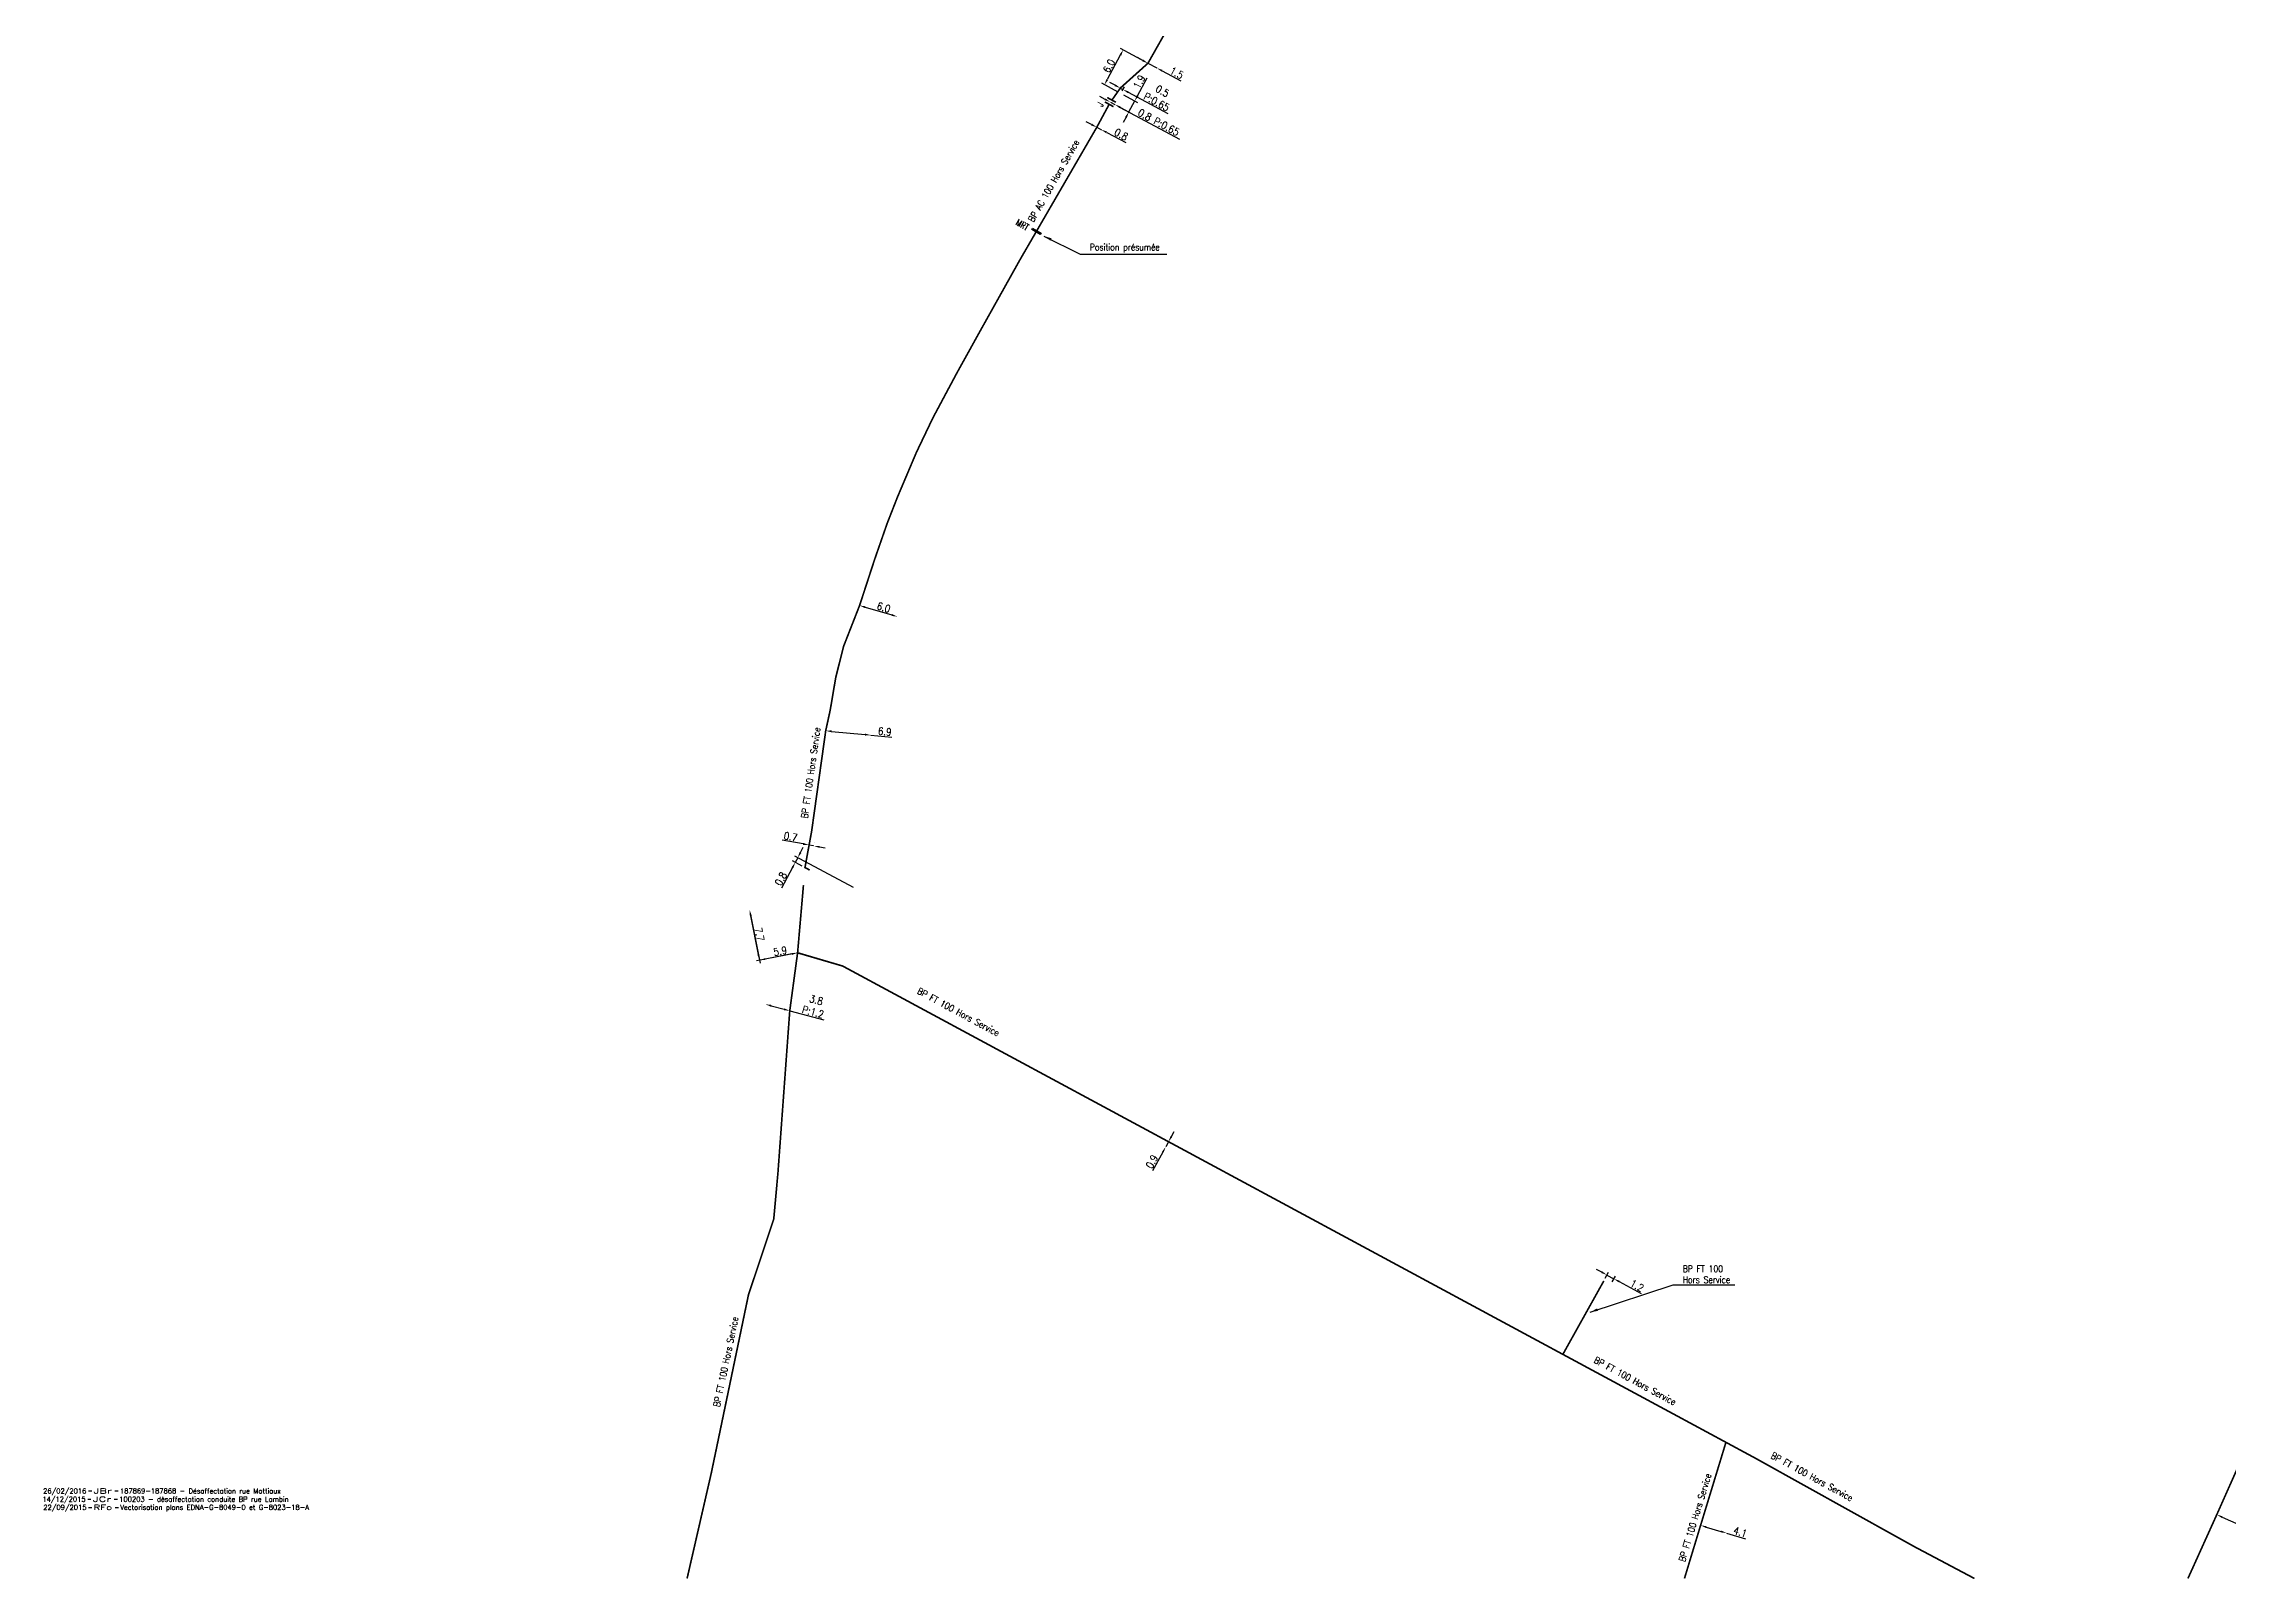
# Model space of a CAD drawing. Header units: millimetres. Extents: x 185000 to 186000, y 127000 to 128000.
# Drawn here: x 185010.9 to 185342.6, y 126999.9 to 127233 of the extents above; entities that cross this region are included whole.
import ezdxf
from ezdxf.enums import TextEntityAlignment as Align

# ---------------------------------------------------------------- set-up
doc = ezdxf.new("R2010")
doc.units = ezdxf.units.MM
doc.header["$PDMODE"] = 34
doc.layers.get('0').update_dxf_attribs({"linetype": 'CONTINUOUS'})
doc.layers.get('DEFPOINTS').update_dxf_attribs({"linetype": 'CONTINUOUS'})
doc.layers.add('L_908', color=5, linetype='CONTINUOUS')
doc.layers.add('L_910', color=7, linetype='CONTINUOUS', plot=False)
doc.styles.get("Standard").update_dxf_attribs({"font": 'romans.shx', "width": 0.85})
doc.linetypes.add('BP_HS', pattern='A,2,-1,["G",Standard,S=0.85,R=0,X=-0.27,Y=-0.4],-1', length=4)
doc.dimstyles.get("Standard").update_dxf_attribs({"dimtxt": 1.5, "dimasz": 1.2, "dimexe": 0.625, "dimexo": 0.625, "dimgap": 0.25, "dimtad": 1, "dimdec": 1, "dimzin": 0, "dimdsep": 46, "dimtxsty": 'Standard', "dimcen": -0.5, "dimadec": 0, "dimazin": 0, "dimtfac": 1, "dimtdec": 1, "dimtmove": 0, "dimatfit": 3, "dimfxl": 0, "dimtolj": 1, "dimtzin": 0, "dimarcsym": 0})

# ---------------------------------------------------------------- blocks, each defined once
blk = doc.blocks.new('*D5')
at = {"layer": 'DEFPOINTS', "color": 0, "linetype": 'Continuous', "transparency": 16777216}
for p in [(185127.12, 127111.35), (185127.8, 127111.23), (185127.8, 127111.23)]:
    blk.add_point(p, dxfattribs=at)
at = {"layer": 'L_908', "color": 0, "linetype": 'Continuous', "lineweight": -2, "transparency": 16777216}
for p, q in [((185126.23, 127111.52), (185123.01, 127112.11)), ((185127.8, 127111.23), (185127.12, 127111.35)), ((185127.2, 127111.81), (185127.2, 127111.81)), ((185127.89, 127111.69), (185127.89, 127111.69)), ((185128.69, 127111.06), (185129.57, 127110.9))]:
    blk.add_line(p, q, dxfattribs=at)
at = {"layer": 'L_908', "color": 0, "linetype": 'Continuous', "transparency": 16777216}
for points in [[(185126.26, 127111.66), (185126.2, 127111.37), (185127.12, 127111.35)], [(185128.72, 127111.21), (185128.66, 127110.92), (185127.8, 127111.23)]]:
    blk.add_solid(points, dxfattribs=at)
at = {"layer": 'L_908', "color": 0, "linetype": 'Continuous', "transparency": 16777216, "insert": (185124.31, 127112.63), "char_height": 1.125, "attachment_point": 5, "rotation": 349.6248}
blk.add_mtext('\\A1;0.7', dxfattribs=at)
blk = doc.blocks.new('*D8')
at = {"layer": 'DEFPOINTS', "color": 0, "linetype": 'Continuous', "transparency": 16777216}
for p in [(185125.39, 127109.42), (185126.49, 127107.93), (185134.29, 127104.7)]:
    blk.add_point(p, dxfattribs=at)
at = {"layer": 'L_908', "color": 0, "linetype": 'Continuous', "lineweight": -2, "transparency": 16777216}
for p, q in [((185133.87, 127104.92), (185124.97, 127109.64)), ((185125.39, 127109.42), (185125.01, 127108.71)), ((185125.81, 127110.22), (185126.23, 127111.01)), ((185124.59, 127107.92), (185122.94, 127104.81)), ((185126.08, 127108.15), (185124.6, 127108.93))]:
    blk.add_line(p, q, dxfattribs=at)
at = {"layer": 'L_908', "color": 0, "linetype": 'Continuous', "transparency": 16777216}
for points in [[(185125.68, 127110.29), (185125.94, 127110.15), (185125.39, 127109.42)], [(185124.46, 127107.99), (185124.72, 127107.85), (185125.01, 127108.71)]]:
    blk.add_solid(points, dxfattribs=at)
at = {"layer": 'L_908', "color": 0, "linetype": 'Continuous', "transparency": 16777216, "insert": (185122.84, 127106.21), "char_height": 1.125, "attachment_point": 5, "rotation": 62.058}
blk.add_mtext('\\A1;0.8', dxfattribs=at)
blk = doc.blocks.new('*D16')
at = {"layer": 'DEFPOINTS', "color": 0, "linetype": 'Continuous', "transparency": 16777216}
for p in [(185170.8, 127220.32), (185171.5, 127219.95), (185171.5, 127219.95)]:
    blk.add_point(p, dxfattribs=at)
at = {"layer": 'L_908', "color": 0, "linetype": 'Continuous', "lineweight": -2, "transparency": 16777216}
for p, q in [((185170, 127220.74), (185169.2, 127221.15)), ((185170.8, 127220.32), (185171.5, 127219.95)), ((185172.3, 127219.53), (185175.21, 127218.02))]:
    blk.add_line(p, q, dxfattribs=at)
at = {"layer": 'L_908', "color": 0, "linetype": 'Continuous', "transparency": 16777216}
for points in [[(185170.07, 127220.87), (185169.93, 127220.61), (185170.8, 127220.32)], [(185172.37, 127219.67), (185172.23, 127219.4), (185171.5, 127219.95)]]:
    blk.add_solid(points, dxfattribs=at)
at = {"layer": 'L_908', "color": 0, "linetype": 'Continuous', "transparency": 16777216, "insert": (185174.5, 127219.23), "char_height": 1.125, "attachment_point": 5, "rotation": 332.4314}
blk.add_mtext('\\A1;0.8', dxfattribs=at)
blk = doc.blocks.new('*D17')
at = {"layer": 'DEFPOINTS', "color": 0, "linetype": 'Continuous', "transparency": 16777216}
for p in [(185174.37, 127226.27), (185174.44, 127225.44), (185174.77, 127226.06)]:
    blk.add_point(p, dxfattribs=at)
at = {"layer": 'L_908', "color": 0, "linetype": 'Continuous', "lineweight": -2, "transparency": 16777216}
for p, q in [((185173.58, 127226.69), (185172.79, 127227.12)), ((185174.37, 127226.27), (185174.77, 127226.06)), ((185174.66, 127225.86), (185174.99, 127226.47)), ((185175.56, 127225.63), (185181.59, 127222.41))]:
    blk.add_line(p, q, dxfattribs=at)
at = {"layer": 'L_908', "color": 0, "linetype": 'Continuous', "transparency": 16777216}
for points in [[(185173.65, 127226.83), (185173.51, 127226.56), (185174.37, 127226.27)], [(185175.63, 127225.76), (185175.49, 127225.5), (185174.77, 127226.06)]]:
    blk.add_solid(points, dxfattribs=at)
at = {"layer": 'L_908', "color": 0, "linetype": 'Continuous', "transparency": 16777216, "insert": (185180.33, 127224.99), "char_height": 1.125, "attachment_point": 5, "rotation": 331.8559}
blk.add_mtext('\\A1;0.5\\PP:0.65', dxfattribs=at)
blk = doc.blocks.new('*D18')
at = {"layer": 'DEFPOINTS', "color": 0, "linetype": 'Continuous', "transparency": 16777216}
for p in [(185178.57, 127230.04), (185171.97, 127226.77), (185174.44, 127225.44)]:
    blk.add_point(p, dxfattribs=at)
at = {"layer": 'L_908', "color": 0, "linetype": 'Continuous', "lineweight": -2, "transparency": 16777216}
for p, q in [((185178.16, 127230.26), (185174.38, 127232.28)), ((185174.37, 127231.26), (185172.39, 127227.56)), ((185174.03, 127225.67), (185171.55, 127226.99))]:
    blk.add_line(p, q, dxfattribs=at)
at = {"layer": 'L_908', "color": 0, "linetype": 'Continuous', "transparency": 16777216}
for points in [[(185174.24, 127231.34), (185174.51, 127231.19), (185174.8, 127232.06)], [(185172.26, 127227.63), (185172.52, 127227.49), (185171.97, 127226.77)]]:
    blk.add_solid(points, dxfattribs=at)
at = {"layer": 'L_908', "color": 0, "linetype": 'Continuous', "transparency": 16777216, "insert": (185172.65, 127229.63), "char_height": 1.125, "attachment_point": 5, "rotation": 61.8559}
blk.add_mtext('\\A1;6.0', dxfattribs=at)
blk = doc.blocks.new('*D19')
at = {"layer": 'DEFPOINTS', "color": 0, "linetype": 'Continuous', "transparency": 16777216}
for p in [(185178.57, 127230.04), (185179.92, 127229.32), (185179.92, 127229.32)]:
    blk.add_point(p, dxfattribs=at)
at = {"layer": 'L_908', "color": 0, "linetype": 'Continuous', "lineweight": -2, "transparency": 16777216}
for p, q in [((185177.78, 127230.46), (185176.99, 127230.89)), ((185178.57, 127230.04), (185179.92, 127229.32)), ((185180.72, 127228.89), (185183.56, 127227.37))]:
    blk.add_line(p, q, dxfattribs=at)
at = {"layer": 'L_908', "color": 0, "linetype": 'Continuous', "transparency": 16777216}
for points in [[(185177.85, 127230.6), (185177.71, 127230.33), (185178.57, 127230.04)], [(185180.79, 127229.02), (185180.65, 127228.76), (185179.92, 127229.32)]]:
    blk.add_solid(points, dxfattribs=at)
at = {"layer": 'L_908', "color": 0, "linetype": 'Continuous', "transparency": 16777216, "insert": (185182.92, 127228.56), "char_height": 1.125, "attachment_point": 5, "rotation": 331.8559}
blk.add_mtext('\\A1;1.5', dxfattribs=at)
blk = doc.blocks.new('*D36')
at = {"layer": 'DEFPOINTS', "color": 0, "linetype": 'Continuous', "transparency": 16777216}
for p in [(185134.78, 127147.71), (185140.54, 127146.02), (185140.54, 127146.02)]:
    blk.add_point(p, dxfattribs=at)
at = {"layer": 'L_908', "color": 0, "linetype": 'Continuous', "lineweight": -2, "transparency": 16777216}
blk.add_line((185135.65, 127147.46), (185139.68, 127146.28), dxfattribs=at)
at = {"layer": 'L_908', "color": 0, "linetype": 'Continuous', "transparency": 16777216}
for points in [[(185135.69, 127147.6), (185135.61, 127147.32), (185134.78, 127147.71)], [(185139.72, 127146.42), (185139.64, 127146.13), (185140.54, 127146.02)]]:
    blk.add_solid(points, dxfattribs=at)
at = {"layer": 'L_908', "color": 0, "linetype": 'Continuous', "transparency": 16777216, "insert": (185138.44, 127147.42), "char_height": 1.125, "attachment_point": 5, "rotation": 343.6453}
blk.add_mtext('\\A1;6.0', dxfattribs=at)
blk = doc.blocks.new('*D37')
at = {"layer": 'DEFPOINTS', "color": 0, "linetype": 'Continuous', "transparency": 16777216}
for p in [(185129.64, 127128.7), (185136.51, 127128.03), (185136.51, 127128.03)]:
    blk.add_point(p, dxfattribs=at)
at = {"layer": 'L_908', "color": 0, "linetype": 'Continuous', "lineweight": -2, "transparency": 16777216}
for p, q in [((185129.59, 127128.23), (185129.59, 127128.23)), ((185130.53, 127128.61), (185135.61, 127128.12)), ((185136.46, 127127.57), (185136.46, 127127.57)), ((185136.51, 127128.03), (185139.68, 127127.73))]:
    blk.add_line(p, q, dxfattribs=at)
at = {"layer": 'L_908', "color": 0, "linetype": 'Continuous', "transparency": 16777216}
for points in [[(185130.55, 127128.76), (185130.52, 127128.46), (185129.64, 127128.7)], [(185135.62, 127128.27), (185135.6, 127127.97), (185136.51, 127128.03)]]:
    blk.add_solid(points, dxfattribs=at)
at = {"layer": 'L_908', "color": 0, "linetype": 'Continuous', "transparency": 16777216, "insert": (185138.61, 127128.58), "char_height": 1.125, "attachment_point": 5, "rotation": 354.4671}
blk.add_mtext('\\A1;6.9', dxfattribs=at)
blk = doc.blocks.new('*D290')
at = {"layer": 'DEFPOINTS', "color": 0, "linetype": 'Continuous', "ltscale": 0.5, "transparency": 16777216}
for p in [(185118.1, 127101.47), (185118.1, 127101.47), (185125.37, 127094.99)]:
    blk.add_point(p, dxfattribs=at)
at = {"layer": 'L_908', "color": 0, "linetype": 'Continuous', "lineweight": -2, "ltscale": 0.5, "transparency": 16777216}
for p, q in [((185119.41, 127094.75), (185118.27, 127100.59)), ((185124.91, 127094.9), (185119.12, 127093.77))]:
    blk.add_line(p, q, dxfattribs=at)
at = {"layer": 'L_908', "color": 0, "linetype": 'Continuous', "ltscale": 0.5, "transparency": 16777216}
for points in [[(185118.42, 127100.62), (185118.12, 127100.56), (185118.1, 127101.47)], [(185119.56, 127094.78), (185119.26, 127094.72), (185119.58, 127093.86)]]:
    blk.add_solid(points, dxfattribs=at)
at = {"layer": 'L_908', "color": 0, "linetype": 'Continuous', "ltscale": 0.5, "transparency": 16777216, "insert": (185119.57, 127097.81), "char_height": 1.125, "attachment_point": 5, "rotation": 281.0368}
blk.add_mtext('\\A1;7.7', dxfattribs=at)
blk = doc.blocks.new('*D291')
at = {"layer": 'DEFPOINTS', "color": 0, "linetype": 'Continuous', "ltscale": 0.5, "transparency": 16777216}
for p in [(185118.1, 127101.47), (185119.58, 127093.86), (185125.37, 127094.99)]:
    blk.add_point(p, dxfattribs=at)
at = {"layer": 'L_908', "color": 0, "linetype": 'Continuous', "lineweight": -2, "ltscale": 0.5, "transparency": 16777216}
for p, q in [((185118.19, 127101.01), (185119.67, 127093.4)), ((185124.49, 127094.82), (185120.46, 127094.04))]:
    blk.add_line(p, q, dxfattribs=at)
at = {"layer": 'L_908', "color": 0, "linetype": 'Continuous', "ltscale": 0.5, "transparency": 16777216}
for points in [[(185120.44, 127094.18), (185120.49, 127093.89), (185119.58, 127093.86)], [(185124.46, 127094.97), (185124.52, 127094.67), (185125.37, 127094.99)]]:
    blk.add_solid(points, dxfattribs=at)
at = {"layer": 'L_908', "color": 0, "linetype": 'Continuous', "ltscale": 0.5, "transparency": 16777216, "insert": (185122.73, 127095.24), "char_height": 1.125, "attachment_point": 5, "rotation": 11.0368}
blk.add_mtext('\\A1;5.9', dxfattribs=at)
blk = doc.blocks.new('*D292')
at = {"layer": 'DEFPOINTS', "color": 0, "linetype": 'Continuous', "ltscale": 0.5, "transparency": 16777216}
for p in [(185120.51, 127087.17), (185120.51, 127087.17), (185124.18, 127086.18)]:
    blk.add_point(p, dxfattribs=at)
at = {"layer": 'L_908', "color": 0, "linetype": 'Continuous', "lineweight": -2, "ltscale": 0.5, "transparency": 16777216}
for p, q in [((185121.38, 127086.93), (185123.31, 127086.42)), ((185124.18, 127086.18), (185129.33, 127084.8))]:
    blk.add_line(p, q, dxfattribs=at)
at = {"layer": 'L_908', "color": 0, "linetype": 'Continuous', "ltscale": 0.5, "transparency": 16777216}
for points in [[(185121.42, 127087.08), (185121.34, 127086.79), (185120.51, 127087.17)], [(185123.35, 127086.56), (185123.28, 127086.27), (185124.18, 127086.18)]]:
    blk.add_solid(points, dxfattribs=at)
at = {"layer": 'L_908', "color": 0, "linetype": 'Continuous', "ltscale": 0.5, "transparency": 16777216, "insert": (185127.96, 127086.92), "char_height": 1.125, "attachment_point": 5, "rotation": 344.9633}
blk.add_mtext('\\A1;3.8\\PP:1.2', dxfattribs=at)
blk = doc.blocks.new('*D293')
at = {"layer": 'DEFPOINTS', "color": 0, "linetype": 'Continuous', "ltscale": 0.5, "transparency": 16777216}
for p in [(185174.44, 127225.44), (185173.55, 127223.77), (185176.56, 127224.31)]:
    blk.add_point(p, dxfattribs=at)
at = {"layer": 'L_908', "color": 0, "linetype": 'Continuous', "lineweight": -2, "ltscale": 0.5, "transparency": 16777216}
for p, q in [((185174.86, 127225.22), (185176.97, 127224.09)), ((185176.98, 127225.11), (185178.44, 127227.84)), ((185173.96, 127223.55), (185176.08, 127222.42)), ((185175.24, 127221.84), (185174.81, 127221.05)), ((185175.66, 127222.64), (185176.56, 127224.31))]:
    blk.add_line(p, q, dxfattribs=at)
at = {"layer": 'L_908', "color": 0, "linetype": 'Continuous', "ltscale": 0.5, "transparency": 16777216}
for points in [[(185176.85, 127225.18), (185177.12, 127225.03), (185176.56, 127224.31)], [(185175.11, 127221.91), (185175.37, 127221.77), (185175.66, 127222.64)]]:
    blk.add_solid(points, dxfattribs=at)
at = {"layer": 'L_908', "color": 0, "linetype": 'Continuous', "ltscale": 0.5, "transparency": 16777216, "insert": (185177.26, 127227.22), "char_height": 1.125, "attachment_point": 5, "rotation": 61.8559}
blk.add_mtext('\\A1;1.9', dxfattribs=at)
blk = doc.blocks.new('*D294')
at = {"layer": 'DEFPOINTS', "color": 0, "linetype": 'Continuous', "ltscale": 0.5, "transparency": 16777216}
for p in [(185172.86, 127224.14), (185173.55, 127223.77), (185173.55, 127223.77)]:
    blk.add_point(p, dxfattribs=at)
at = {"layer": 'L_908', "color": 0, "linetype": 'Continuous', "lineweight": -2, "ltscale": 0.5, "transparency": 16777216}
for p, q in [((185172.06, 127224.56), (185171.27, 127224.99)), ((185172.86, 127224.14), (185173.55, 127223.77)), ((185174.34, 127223.34), (185183.34, 127218.53))]:
    blk.add_line(p, q, dxfattribs=at)
at = {"layer": 'L_908', "color": 0, "linetype": 'Continuous', "ltscale": 0.5, "transparency": 16777216}
for points in [[(185172.14, 127224.69), (185171.99, 127224.43), (185172.86, 127224.14)], [(185174.41, 127223.48), (185174.27, 127223.21), (185173.55, 127223.77)]]:
    blk.add_solid(points, dxfattribs=at)
at = {"layer": 'L_908', "color": 0, "linetype": 'Continuous', "ltscale": 0.5, "transparency": 16777216, "insert": (185180.2, 127221.06), "char_height": 1.125, "attachment_point": 5, "rotation": 331.8559}
blk.add_mtext('\\A1;0.8 P:0.65', dxfattribs=at)
blk = doc.blocks.new('L_340_17')
at = {"linetype": 'Continuous'}
blk.add_hatch(color=0, dxfattribs=at).paths.add_polyline_path([(0.125, 0.75), (-0.125, 0.75), (-0.125, -0.75), (0.125, -0.75)])
at = {"color": 0, "linetype": 'Continuous'}
blk.add_lwpolyline([(-0.125, 0.75), (0.125, 0.75), (0.125, -0.75), (-0.125, -0.75)], close=True, dxfattribs=at)
at = {"color": 0, "linetype": 'Continuous', "width": 0.75}
for tag, height, flags, p in [('MRT', 1, 8, (0, 2.5)), ('DEF_LEG', 1.2, 3, (0, -5)), ('DEF_COUP', 1.2, 3, (0, -7.5)), ('DEF_TYPE', 1.2, 3, (0, -10))]:
    blk.add_attdef(tag, text='', height=height, dxfattribs=dict(at, flags=flags)).set_placement(p, align=Align.MIDDLE)
blk = doc.blocks.new('P_310_01')
at = {"color": 0, "linetype": 'Continuous', "const_width": 0.25, "flags": 128}
for points in [[(-0.38, 0.75), (-0.38, -0.75)], [(0.38, 0.75), (0.38, -0.75)]]:
    blk.add_lwpolyline(points, dxfattribs=at)
at = {"color": 0, "linetype": 'Continuous', "width": 0.75}
blk.add_attdef('NUM', text='', height=2, dxfattribs=at).set_placement((3.19, 2.11), align=Align.MIDDLE)
at = {"color": 0, "linetype": 'Continuous', "width": 0.75, "flags": 3}
for tag, p in [('DEF_LEG', (0, -10)), ('DEF_COUP', (0, -12.5)), ('DEF_TYPE', (0, -15))]:
    blk.add_attdef(tag, text='', height=1.2, dxfattribs=at).set_placement(p, align=Align.MIDDLE)
blk = doc.blocks.new('GIS_MODF')
at = {"color": 0, "linetype": 'Continuous', "flags": 128}
for points in [[(-2.26, -0.01), (-1.76, -0.01)], [(1.76, -0.01), (2.26, -0.01)]]:
    blk.add_lwpolyline(points, dxfattribs=at)
at = {"color": 0, "linetype": 'Continuous'}
blk.add_attdef('DATE', text='', height=0.75, dxfattribs=at).set_placement((-2.58, -0.39), align=Align.RIGHT)
at = {"color": 0, "linetype": 'Continuous', "width": 3.590909}
blk.add_attdef('USER', text='', height=0.75, dxfattribs=at).set_placement((-1.52, -0.39), (1.31, -0.39), align=Align.FIT)
at = {"color": 0, "linetype": 'Continuous'}
blk.add_attdef('DESC', (2.53, -0.39), '', height=0.75, dxfattribs=at)
blk = doc.blocks.new('*D302')
at = {"layer": 'DEFPOINTS', "color": 0, "linetype": 'Continuous', "ltscale": 0.5, "transparency": 16777216}
for p in [(185181.69, 127066.31), (185181.26, 127065.52), (185181.26, 127065.52)]:
    blk.add_point(p, dxfattribs=at)
at = {"layer": 'L_908', "color": 0, "linetype": 'Continuous', "lineweight": -2, "ltscale": 0.5, "transparency": 16777216}
for p, q in [((185181.69, 127066.31), (185181.26, 127065.52)), ((185182.12, 127067.1), (185182.56, 127067.88)), ((185180.82, 127064.73), (185179.26, 127061.9))]:
    blk.add_line(p, q, dxfattribs=at)
at = {"layer": 'L_908', "color": 0, "linetype": 'Continuous', "ltscale": 0.5, "transparency": 16777216}
for points in [[(185181.99, 127067.17), (185182.26, 127067.02), (185181.69, 127066.31)], [(185180.69, 127064.8), (185180.95, 127064.66), (185181.26, 127065.52)]]:
    blk.add_solid(points, dxfattribs=at)
at = {"layer": 'L_908', "color": 0, "linetype": 'Continuous', "ltscale": 0.5, "transparency": 16777216, "insert": (185179.17, 127063.28), "char_height": 1.125, "attachment_point": 5, "rotation": 61.131}
blk.add_mtext('\\A1;0.9', dxfattribs=at)
blk = doc.blocks.new('*D303')
at = {"layer": 'DEFPOINTS', "color": 0, "linetype": 'Continuous', "ltscale": 0.5, "transparency": 16777216}
for p in [(185262.48, 127008.06), (185266.41, 127006.89), (185266.41, 127006.89)]:
    blk.add_point(p, dxfattribs=at)
at = {"layer": 'L_908', "color": 0, "linetype": 'Continuous', "lineweight": -2, "ltscale": 0.5, "transparency": 16777216}
for p, q in [((185263.34, 127007.8), (185265.55, 127007.14)), ((185266.41, 127006.89), (185269.29, 127006.03))]:
    blk.add_line(p, q, dxfattribs=at)
at = {"layer": 'L_908', "color": 0, "linetype": 'Continuous', "ltscale": 0.5, "transparency": 16777216}
for points in [[(185263.39, 127007.94), (185263.3, 127007.66), (185262.48, 127008.06)], [(185265.59, 127007.29), (185265.51, 127007), (185266.41, 127006.89)]]:
    blk.add_solid(points, dxfattribs=at)
at = {"layer": 'L_908', "color": 0, "linetype": 'Continuous', "ltscale": 0.5, "transparency": 16777216, "insert": (185268.5, 127007.05), "char_height": 1.125, "attachment_point": 5, "rotation": 343.415}
blk.add_mtext('\\A1;4.1', dxfattribs=at)
blk = doc.blocks.new('*D304')
at = {"layer": 'DEFPOINTS', "color": 0, "linetype": 'Continuous', "ltscale": 0.5, "transparency": 16777216}
for p in [(185247.79, 127045.18), (185248.84, 127044.61), (185249.32, 127045.5)]:
    blk.add_point(p, dxfattribs=at)
at = {"layer": 'L_908', "color": 0, "linetype": 'Continuous', "lineweight": -2, "ltscale": 0.5, "transparency": 16777216}
for p, q in [((185247.48, 127046.5), (185246.69, 127046.93)), ((185248.01, 127045.59), (185248.49, 127046.48)), ((185248.27, 127046.07), (185249.32, 127045.5)), ((185249.07, 127045.02), (185249.55, 127045.91)), ((185250.12, 127045.07), (185253.46, 127043.25))]:
    blk.add_line(p, q, dxfattribs=at)
at = {"layer": 'L_908', "color": 0, "linetype": 'Continuous', "ltscale": 0.5, "transparency": 16777216}
for points in [[(185247.55, 127046.63), (185247.41, 127046.37), (185248.27, 127046.07)], [(185250.19, 127045.2), (185250.04, 127044.94), (185249.32, 127045.5)]]:
    blk.add_solid(points, dxfattribs=at)
at = {"layer": 'L_908', "color": 0, "linetype": 'Continuous', "ltscale": 0.5, "transparency": 16777216, "insert": (185252.83, 127044.45), "char_height": 1.125, "attachment_point": 5, "rotation": 331.483}
blk.add_mtext('\\A1;1.2', dxfattribs=at)
blk = doc.blocks.new('*D305')
at = {"layer": 'DEFPOINTS', "color": 0, "linetype": 'Continuous', "ltscale": 0.5, "transparency": 16777216}
for p in [(185340.86, 127009.69), (185345.03, 127007.81), (185345.03, 127007.81)]:
    blk.add_point(p, dxfattribs=at)
at = {"layer": 'L_908', "color": 0, "linetype": 'Continuous', "lineweight": -2, "ltscale": 0.5, "transparency": 16777216}
for p, q in [((185341.68, 127009.32), (185344.21, 127008.18)), ((185345.03, 127007.81), (185353.5, 127003.99))]:
    blk.add_line(p, q, dxfattribs=at)
at = {"layer": 'L_908', "color": 0, "linetype": 'Continuous', "ltscale": 0.5, "transparency": 16777216}
for points in [[(185341.74, 127009.45), (185341.62, 127009.18), (185340.86, 127009.69)], [(185344.27, 127008.31), (185344.15, 127008.04), (185345.03, 127007.81)]]:
    blk.add_solid(points, dxfattribs=at)
at = {"layer": 'L_908', "color": 0, "linetype": 'Continuous', "ltscale": 0.5, "transparency": 16777216, "insert": (185349.99, 127006.4), "char_height": 1.125, "attachment_point": 5, "rotation": 335.7618}
blk.add_mtext('\\A1;4.6 P.:1.06', dxfattribs=at)

msp = doc.modelspace()

# ---------------------------------------------------------------- linework, layer by layer
at = {"layer": 'L_908', "linetype": 'BP_HS', "const_width": 0.25}
for points in [[(185173.09, 127224.43), (185174.37, 127226.27), (185178.57, 127230.04), (185182.19, 127236.44), (185188.23, 127247.11), (185195.01, 127257.93), (185200.29, 127267.15), (185201.93, 127269.86), (185204.93, 127274.71), (185206.63, 127277.46), (185207.45, 127278.81), (185211.59, 127285.7), (185215.98, 127293.1), (185224.08, 127306.1), (185230.19, 127316.49), (185236.54, 127326.65), (185242.33, 127336.45), (185241.79, 127337.8), (185243.08, 127340.24), (185244.58, 127342.85), (185246.13, 127344.77)], [(185127.21, 127107.55), (185127.21, 127107.55), (185127.21, 127107.55), (185126.49, 127107.93), (185126.64, 127108.77), (185127.5, 127113.43), (185129.64, 127128.7), (185130.33, 127131.87), (185131.16, 127136.77), (185132.35, 127141.51), (185134.78, 127147.71), (185134.78, 127147.71), (185135.62, 127150.28), (185137.07, 127154.72), (185138.96, 127160.15), (185140.54, 127164.19), (185143.41, 127170.96), (185145.93, 127176.23), (185149.52, 127182.95), (185153.15, 127189.5), (185159.16, 127200.25), (185170.8, 127220.32), (185172.68, 127223.81)]]:
    msp.add_lwpolyline(points, dxfattribs=at)
at = {"layer": 'L_908', "linetype": 'BP_HS', "const_width": 0.25, "flags": 128}
for points in [[(185126.26, 127105.26), (185125.37, 127094.99), (185124.18, 127086.18), (185122.39, 127061.63), (185121.75, 127054.56), (185117.91, 127043.06), (185112.26, 127015.98), (185108.59, 127000)], [(185336.48, 127000), (185340.86, 127009.69), (185343.76, 127016.21), (185348.66, 127026.96), (185353.55, 127038), (185357.03, 127045.87), (185364.82, 127063.54), (185373.47, 127080.78), (185380.73, 127097.26)], [(185125.37, 127094.99), (185132.21, 127092.98), (185181.69, 127066.31), (185260.2, 127023.98), (185266.33, 127020.67), (185270.78, 127018.27), (185294.96, 127004.82), (185304.06, 127000)], [(185241.57, 127034.03), (185247.79, 127045.18)], [(185260.03, 127000), (185262.48, 127008.06), (185266.33, 127020.67)]]:
    msp.add_lwpolyline(points, dxfattribs=at)

# ---------------------------------------------------------------- block references
at = {"layer": 'L_908', "ltscale": 0.5}
ref = msp.add_blockref('P_310_01', (185172.86, 127224.14), dxfattribs=dict(at, rotation=61.59225077154608))
ref.add_attrib('NUM', 'J', dxfattribs={"layer": '0', "color": 0, "linetype": 'Continuous', "height": 1, "rotation": 61.5923, "width": 0.75}).set_placement((185171.34, 127223.8), align=Align.MIDDLE)
at = {"layer": 'L_908', "linetype": 'Continuous', "ltscale": 0.5}
ref = msp.add_blockref('L_340_17', (185161.63, 127204.51), dxfattribs=dict(at, rotation=59.88989603414193))
ref.add_attrib('MRT', 'MRT', dxfattribs={"layer": '0', "color": 0, "linetype": 'Continuous', "height": 1, "rotation": 329.8899, "width": 0.75}).set_placement((185159.52, 127205.51), align=Align.MIDDLE)
at = {"layer": 'L_910', "ltscale": 0.5}
ref = msp.add_blockref('GIS_MODF', (185019.95, 127013.3), dxfattribs=at)
ref.add_attrib('DATE', '26/02/2016', dxfattribs={"layer": '0', "color": 0, "linetype": 'Continuous', "height": 0.75}).set_placement((185017.37, 127012.91), align=Align.RIGHT)
ref.add_attrib('USER', 'JBr', dxfattribs={"layer": '0', "color": 0, "linetype": 'Continuous', "height": 0.75, "width": 1.612245}).set_placement((185018.43, 127012.91), (185021.26, 127012.91), align=Align.FIT)
ref.add_attrib('DESC', '187869-187868 - Désaffectation rue Mottiaux', (185022.48, 127012.91), dxfattribs={"layer": '0', "color": 0, "linetype": 'Continuous', "height": 0.75})
ref = msp.add_blockref('GIS_MODF', (185019.84, 127012.04), dxfattribs=at)
ref.add_attrib('DATE', '14/12/2015', dxfattribs={"layer": '0', "color": 0, "linetype": 'Continuous', "height": 0.75}).set_placement((185017.26, 127011.66), align=Align.RIGHT)
ref.add_attrib('USER', 'JCr', dxfattribs={"layer": '0', "color": 0, "linetype": 'Continuous', "height": 0.75, "width": 1.612245}).set_placement((185018.33, 127011.66), (185021.15, 127011.66), align=Align.FIT)
ref.add_attrib('DESC', '100203 - désaffectation conduite BP rue Lambin', (185022.37, 127011.66), dxfattribs={"layer": '0', "color": 0, "linetype": 'Continuous', "height": 0.75})
ref = msp.add_blockref('GIS_MODF', (185019.98, 127010.81), dxfattribs=at)
ref.add_attrib('DATE', '22/09/2015', dxfattribs={"layer": '0', "color": 0, "linetype": 'Continuous', "height": 0.75}).set_placement((185017.4, 127010.43), align=Align.RIGHT)
ref.add_attrib('USER', 'RFo', dxfattribs={"layer": '0', "color": 0, "linetype": 'Continuous', "height": 0.75, "width": 1.436364}).set_placement((185018.47, 127010.43), (185021.29, 127010.43), align=Align.FIT)
ref.add_attrib('DESC', 'Vectorisation plans EDNA-G-8049-0 et G-8023-18-A', (185022.51, 127010.43), dxfattribs={"layer": '0', "color": 0, "linetype": 'Continuous', "height": 0.75})

# ---------------------------------------------------------------- texts
at = {"layer": 'L_908', "linetype": 'BP_HS', "width": 0.85}
for s, rotation, p in [('BP AC 100 Hors Service', 60.2271, (185161.18, 127205.82)), ('BP FT 100 Hors Service', 81.9489, (185126.89, 127115.36)), ('BP FT 100 Hors Service', 331.6698, (185143.43, 127088.87)), ('BP FT 100 Hors Service', 78.2238, (185113.55, 127025.99)), ('BP FT 100 Hors Service', 331.6698, (185246.18, 127032.84)), ('BP FT 100 Hors Service', 331.3769, (185273.05, 127018.35)), ('BP FT 100 Hors Service', 73.0534, (185260.09, 127002.45))]:
    msp.add_text(s, height=1, rotation=rotation, dxfattribs=at).set_placement(p)
at = {"layer": 'L_908', "linetype": 'Continuous', "char_height": 1, "attachment_point": 4}
for s, insert in [('Position présumée', (185169.75, 127201.96)), ('BP FT 100\\PHors Service', (185259.77, 127046.19))]:
    msp.add_mtext(s, dxfattribs=dict(at, insert=insert))

# ---------------------------------------------------------------- dimensions: what is measured, and where the dimension line sits
at = {"layer": 'L_908', "linetype": 'Continuous'}
for base, p1, p2, angle, picture, middle, dimtype in [((185171.97, 127226.77), (185178.57, 127230.04), (185174.44, 127225.44), 61.8559, '*D18', (185173.31, 127229.28), 160), ((185179.92, 127229.32), (185178.57, 127230.04), (185179.92, 127229.32), 151.8559, '*D19', (185182.57, 127227.9), 160), ((185171.5, 127219.95), (185170.8, 127220.32), (185171.5, 127219.95), 152.4314, '*D16', (185174.15, 127218.57), 160), ((185140.54, 127146.02), (185134.78, 127147.71), (185140.54, 127146.02), 163.6453, '*D36', (185138.23, 127146.7), 160), ((185136.51, 127128.03), (185129.64, 127128.7), (185136.51, 127128.03), 174.4671, '*D37', (185138.54, 127127.84), 160), ((185127.8, 127111.23), (185127.12, 127111.35), (185127.8, 127111.23), 349.6248, '*D5', (185124.18, 127111.89), 161), ((185125.39, 127109.42), (185126.49, 127107.93), (185134.29, 127104.7), 242.058, '*D8', (185123.5, 127105.86), 160)]:
    dim = msp.add_linear_dim(base=base, p1=p1, p2=p2, angle=angle, dimstyle='Standard', override={"dimscale": 0.75}, dxfattribs=at)
    dim.commit()
    dim.dimension.update_dxf_attribs({"geometry": picture, "text_midpoint": middle, "dimtype": dimtype})
at = {"layer": 'L_908', "linetype": 'Continuous', "ltscale": 0.5}
for base, p1, p2, angle, picture, middle in [((185176.56, 127224.31), (185173.55, 127223.77), (185174.44, 127225.44), 241.8559, '*D293', (185177.93, 127226.87)), ((185119.58, 127093.86), (185125.37, 127094.99), (185118.1, 127101.47), 11.0368, '*D291', (185122.88, 127094.51)), ((185181.26, 127065.52), (185181.69, 127066.31), (185181.26, 127065.52), 61.131, '*D302', (185179.82, 127062.92)), ((185249.32, 127045.5), (185247.79, 127045.18), (185248.84, 127044.61), 151.483, '*D304', (185252.47, 127043.79)), ((185266.41, 127006.89), (185262.48, 127008.06), (185266.41, 127006.89), 163.415, '*D303', (185268.28, 127006.33))]:
    dim = msp.add_linear_dim(base=base, p1=p1, p2=p2, angle=angle, dimstyle='Standard', override={"dimscale": 0.75}, dxfattribs=at)
    dim.commit()
    dim.dimension.update_dxf_attribs({"geometry": picture, "text_midpoint": middle, "dimtype": 160})
at = {"layer": 'L_908', "linetype": 'Continuous'}
dim = msp.add_linear_dim(base=(185174.77, 127226.06), p1=(185174.37, 127226.27), p2=(185174.44, 127225.44), angle=151.8559, text='0.5\\PP:0.65', dimstyle='Standard', override={"dimscale": 0.75}, dxfattribs=at)
dim.commit()
dim.dimension.update_dxf_attribs({"geometry": '*D17', "text_midpoint": (185179.54, 127223.51), "dimtype": 160})
at = {"layer": 'L_908', "linetype": 'Continuous', "ltscale": 0.5}
for base, p1, p2, angle, text, picture, middle in [((185173.55, 127223.77), (185172.86, 127224.14), (185173.55, 127223.77), 151.8559, '<> P:0.65', '*D294', (185179.85, 127220.4)), ((185120.51, 127087.17), (185124.18, 127086.18), (185120.51, 127087.17), 344.9633, '<>\\PP:1.2', '*D292', (185127.52, 127085.29)), ((185345.03, 127007.81), (185340.86, 127009.69), (185345.03, 127007.81), 155.7618, '<> P.:1.06', '*D305', (185349.68, 127005.71))]:
    dim = msp.add_linear_dim(base=base, p1=p1, p2=p2, angle=angle, text=text, dimstyle='Standard', override={"dimscale": 0.75}, dxfattribs=at)
    dim.commit()
    dim.dimension.update_dxf_attribs({"geometry": picture, "text_midpoint": middle, "dimtype": 160})
dim = msp.add_linear_dim(base=(185118.097, 127101.4704), p1=(185125.3715, 127094.9932), p2=(185118.097, 127101.4704), angle=281.0368, dimstyle='Standard', override={"dimscale": 0.75}, dxfattribs=at)
dim.commit()
dim.dimension.update_dxf_attribs({"geometry": '*D290', "text_midpoint": (185119.575, 127097.8106)})

# ---------------------------------------------------------------- leaders
at = {"layer": 'L_908', "linetype": 'Continuous', "annotation_type": 0, "has_hookline": 1, "hookline_direction": 0}
for points, text_width in [([(185162.78, 127203.81), (185168.3, 127201.05), (185169.5, 127201.05)], 11.7), ([(185245.69, 127040.43), (185258.32, 127044.6), (185259.52, 127044.6)], 7.93)]:
    msp.add_leader(points, dimstyle='Standard', dxfattribs=dict(at, text_width=text_width))

doc.saveas('drawing.dxf')
